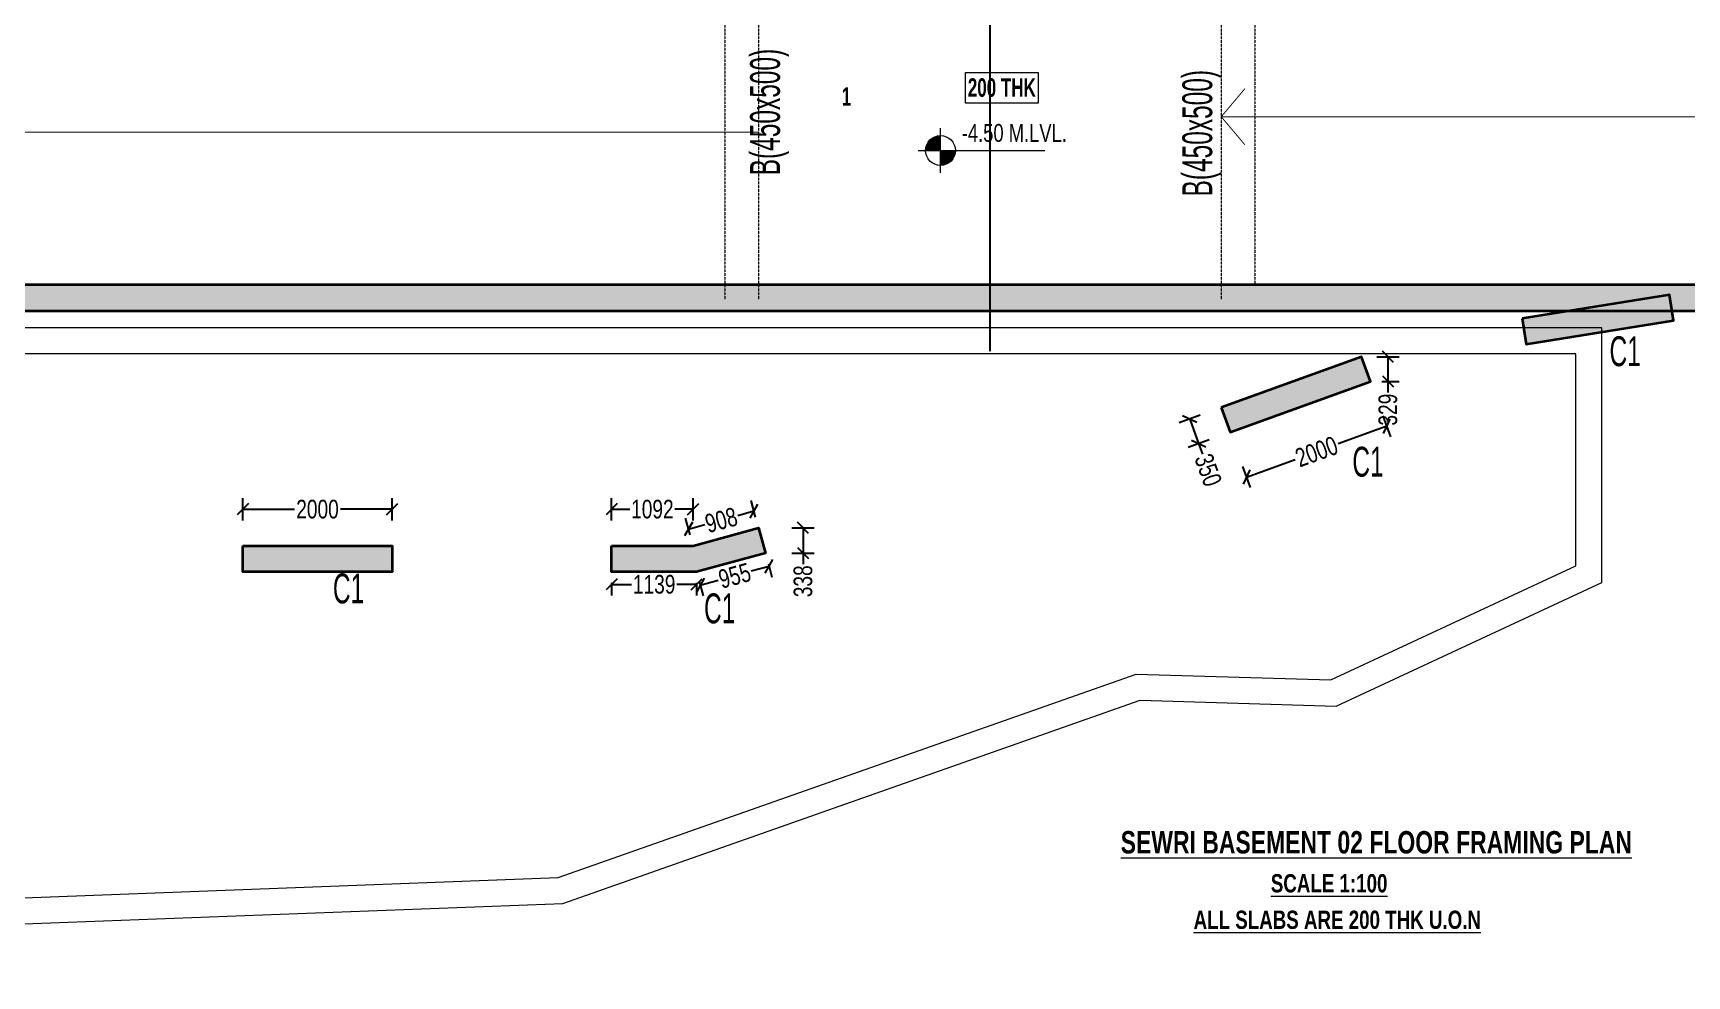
# Model space of a CAD drawing. Header units: millimetres. Extents: x 1111 to 274742, y 1014 to 155947.
# Drawn here: x 23426 to 45586, y 1014 to 13650 of the extents above; entities that cross this region are included whole.
import ezdxf

# ---------------------------------------------------------------- set-up
doc = ezdxf.new("R2010")
doc.units = ezdxf.units.MM
doc.linetypes.add('HIDDEN', pattern=[0.375, 0.25, -0.125])
doc.linetypes.add('HIDDEN2', pattern=[0.1875, 0.125, -0.0625])
for name, color, linetype, lineweight in [('A-FLOR-IDEN', 11, 'Continuous', 9), ('A-HIDD-BELW', 8, 'HIDDEN2', 20), ('G-____-____-DIMS', 7, 'Continuous', 9), ('G-____-____-TEXT', 6, 'Continuous', 9), ('G-ANNO-TEXT', 231, 'Continuous', 9), ('S-BEAM', 7, 'Continuous', 18), ('S-BEAM-IDEN', 2, 'Continuous', 9), ('S-COL HATCH', 9, 'Continuous', 0), ('S-COLS', 5, 'Continuous', 35)]:
    doc.layers.add(name, color=color, linetype=linetype, lineweight=lineweight)
doc.layers.add('changes', color=7, linetype='Continuous')
doc.styles.add('SOBHA', font='swisscl.ttf')
doc.styles.add('Swis721 LtCn BT', font='swisscl.ttf', dxfattribs={"width": 0.9, "height": 233.355162})
doc.styles.add('Swis721 LtCn BT_1', font='swisscl.ttf', dxfattribs={"height": 240})
doc.styles.add('Swis721 LtCn BT_2', font='swisscl.ttf', dxfattribs={"height": 244.992296})
doc.styles.add('Swis721 LtCn BT_B', font='', dxfattribs={"width": 0.9, "height": 246.918336})
doc.styles.get('Swis721 LtCn BT_B').set_extended_font_data('Swis721 LtCn BT', bold=True)
doc.dimstyles.new('S-100', dxfattribs={"dimscale": 100, "dimtxt": 2.5, "dimasz": 1.5, "dimexe": 1.5, "dimexo": 1.5, "dimgap": 0.1, "dimtad": 0, "dimdec": 0, "dimrnd": 0.0005, "dimzin": 0, "dimdsep": 46, "dimtxsty": 'SOBHA', "dimblk": 'OBLIQUE', "dimcen": 0.09, "dimclrd": 8, "dimclre": 8, "dimclrt": 6, "dimadec": 0, "dimazin": 0, "dimtfac": 1, "dimtdec": 0, "dimtofl": 0, "dimtmove": 0, "dimatfit": 3, "dimfxl": 1.5, "dimfxlon": 1, "dimtolj": 1, "dimtzin": 0, "dimlwd": -1, "dimlwe": -1, "dimarcsym": 0})

# ---------------------------------------------------------------- blocks, each defined once
blk = doc.blocks.new('A$C31bf04c8')
at = {"layer": 'S-COL HATCH', "transparency": 33554687}
h = blk.add_hatch(color=256, dxfattribs=at)
h.dxf.hatch_style = 1
edge = h.paths.add_edge_path()
edge.add_line((-12645, -10575), (46760, -10575))
edge.add_line((46760, -10575), (50155, -10425))
edge.add_line((50155, -10425), (50155, 18362))
edge.add_arc((65983, 101151), 84288, 235.33184, 259.17631, ccw=False)
edge.add_arc((-8447, 268), 41200, 49.9962, 101.0852)
edge.add_line((-16368, 40699), (-15227, 21150))
edge.add_line((-15227, 21150), (-12645, 21150))
edge.add_line((-12645, 21150), (-12645, -10575))
edge = h.paths.add_edge_path(flags=16)
edge.add_line((-12295, -10225), (46752, -10225))
edge.add_line((46752, -10225), (49805, -10090))
edge.add_line((49805, -10090), (49805, 18073))
edge.add_arc((65983, 101151), 84638, 235.32076, 258.98032, ccw=False)
edge.add_arc((-8447, 268), 40850, 49.9733, 100.6568)
edge.add_line((-16001, 40413), (-14897, 21500))
edge.add_line((-14897, 21500), (-12295, 21500))
edge.add_line((-12295, 21500), (-12295, -10225))
h = blk.add_hatch(color=256, dxfattribs=at)
h.dxf.hatch_style = 1
h.paths.add_polyline_path([(25886, -10678), (25942, -11024), (27916, -10706), (27860, -10360)])
h = blk.add_hatch(color=256, dxfattribs=at)
h.dxf.hatch_style = 1
h.paths.add_polyline_path([(23855, -11522), (23735, -11193), (21855, -11874), (21974, -12203)])
h = blk.add_hatch(color=256, dxfattribs=at)
h.dxf.hatch_style = 1
h.paths.add_polyline_path([(15747, -13822), (15654, -13485), (14779, -13724), (13686, -13724), (13686, -14074), (14825, -14074)])
h = blk.add_hatch(color=256, dxfattribs=at)
h.dxf.hatch_style = 1
h.paths.add_polyline_path([(10745, -14074), (10745, -13724), (8745, -13724), (8745, -14074)])
at = {"layer": 'S-COLS', "elevation": 0}
blk.add_lwpolyline([(-12645, -10575), (46760, -10575), (50155, -10425), (50155, 18362, -0.104418), (18038, 31827, 0.226686), (-16368, 40699), (-15227, 21150), (-12645, 21150)], format="xyb", close=True, dxfattribs=at)
at = {"layer": 'S-COLS'}
blk.add_lwpolyline([(-12295, -10225), (46752, -10225), (49805, -10090), (49805, 18073, -0.103603), (17826, 31549, 0.224825), (-16001, 40413), (-14897, 21500), (-12295, 21500)], format="xyb", close=True, dxfattribs=at)
at = {"layer": 'S-COLS', "elevation": 0}
for points in [[(25886, -10678), (25942, -11024), (27916, -10706), (27860, -10360), (25886, -10678)], [(21855, -11874), (21974, -12203), (23855, -11522), (23735, -11193), (21855, -11874)], [(13686, -13724), (14779, -13724), (15654, -13485), (15747, -13822), (14825, -14074), (13686, -14074), (13686, -13724)]]:
    blk.add_lwpolyline(points, dxfattribs=at)
blk.add_lwpolyline([(8745, -13724), (10745, -13724), (10745, -14074), (8745, -14074)], close=True, dxfattribs=at)
blk = doc.blocks.new('Spot Elevations - M_Spot Elevation - Target Filled-23738-FIRST FLOOR  FRAMING PLAN _NTA_')
at = {"layer": 'G-____-____-DIMS'}
h = blk.add_hatch(color=256, dxfattribs=at)
edge = h.paths.add_edge_path(flags=0)
edge.add_line((0, 0), (-2, 0))
edge.add_arc((0, 0), 2, 90, 180, ccw=False)
edge.add_line((0, 2), (0, 0))
h = blk.add_hatch(color=256, dxfattribs=at)
edge = h.paths.add_edge_path(flags=0)
edge.add_line((0, 0), (2, 0))
edge.add_arc((0, 0), 2, 270, 360, ccw=False)
edge.add_line((0, -2), (0, 0))
for p, q in [((0, -3), (0, 3)), ((-3, 0), (14, 0))]:
    blk.add_line(p, q, dxfattribs=at)
blk.add_circle((0, 0), 2, dxfattribs=at)
blk = doc.blocks.new('_OBLIQUE')
at = {"color": 0, "linetype": 'ByBlock'}
blk.add_line((-0.5, -0.5), (0.5, 0.5), dxfattribs=at)
blk = doc.blocks.new('*D52')
at = {"layer": 'changes', "color": 8, "transparency": 16777216}
for p, q in [((26237, 7118), (26237, 7418)), ((28237, 7118), (28237, 7418)), ((26237, 7268), (26930, 7268)), ((28237, 7268), (27544, 7268))]:
    blk.add_line(p, q, dxfattribs=at)
at = {"layer": 'changes', "color": 8, "transparency": 16777216, "xscale": 150, "yscale": 150, "zscale": 150, "rotation": 180}
blk.add_blockref('_OBLIQUE', (26237, 7268), dxfattribs=at)
at = {"layer": 'changes', "color": 8, "transparency": 16777216, "xscale": 150, "yscale": 150, "zscale": 150}
blk.add_blockref('_OBLIQUE', (28237, 7268), dxfattribs=at)
at = {"layer": 'changes', "color": 6, "transparency": 16777216, "insert": (27237, 7268), "char_height": 250, "attachment_point": 5, "style": 'SOBHA'}
blk.add_mtext('\\A1;2000', dxfattribs=at)
blk = doc.blocks.new('*D53')
at = {"layer": 'changes', "color": 8, "transparency": 16777216}
for p, q in [((41513, 8522), (41615, 8240)), ((41564, 8381), (40912, 8145)), ((39632, 7841), (39734, 7559)), ((39683, 7700), (40335, 7936))]:
    blk.add_line(p, q, dxfattribs=at)
at = {"layer": 'changes', "color": 8, "transparency": 16777216, "xscale": 150, "yscale": 150, "zscale": 150}
for p, rotation in [((41564, 8381), 19.90656168055465), ((39683, 7700), 199.9065616805546)]:
    blk.add_blockref('_OBLIQUE', p, dxfattribs=dict(at, rotation=rotation))
at = {"layer": 'changes', "color": 6, "transparency": 16777216, "insert": (40624, 8040), "char_height": 250, "attachment_point": 5, "rotation": 19.9066, "style": 'SOBHA'}
blk.add_mtext('\\A1;2000', dxfattribs=at)
blk = doc.blocks.new('*D16')
at = {"layer": 'changes', "color": 8, "transparency": 16777216}
for p, q in [((41430, 9311), (41730, 9311)), ((41580, 9311), (41580, 8982)), ((41496, 8982), (41730, 8982)), ((41580, 8982), (41580, 8832))]:
    blk.add_line(p, q, dxfattribs=at)
at = {"layer": 'changes', "color": 8, "transparency": 16777216, "xscale": 150, "yscale": 150, "zscale": 150}
for p, rotation in [((41580, 9311), 90), ((41580, 8982), 270)]:
    blk.add_blockref('_OBLIQUE', p, dxfattribs=dict(at, rotation=rotation))
at = {"layer": 'changes', "color": 6, "transparency": 16777216, "insert": (41580, 8603), "char_height": 250, "attachment_point": 5, "rotation": 90, "style": 'SOBHA'}
blk.add_mtext('\\A1;329', dxfattribs=at)
blk = doc.blocks.new('*D17')
at = {"layer": 'changes', "color": 8, "transparency": 16777216}
for p, q in [((39065, 8528), (38783, 8426)), ((38924, 8477), (39043, 8148)), ((39184, 8199), (38902, 8096)), ((39043, 8148), (39094, 8006))]:
    blk.add_line(p, q, dxfattribs=at)
at = {"layer": 'changes', "color": 8, "transparency": 16777216, "xscale": 150, "yscale": 150, "zscale": 150}
for p, rotation in [((38924, 8477), 109.9065616801033), ((39043, 8148), 289.9065616801033)]:
    blk.add_blockref('_OBLIQUE', p, dxfattribs=dict(at, rotation=rotation))
at = {"layer": 'changes', "color": 6, "transparency": 16777216, "insert": (39172, 7792), "char_height": 250, "attachment_point": 5, "rotation": 289.9066, "style": 'SOBHA'}
blk.add_mtext('\\A1;350', dxfattribs=at)
blk = doc.blocks.new('*D18')
at = {"layer": 'changes', "color": 8, "transparency": 16777216}
for p, q in [((33593, 7019), (33893, 7019)), ((33743, 7019), (33743, 6681)), ((33593, 6681), (33893, 6681)), ((33743, 6681), (33743, 6531))]:
    blk.add_line(p, q, dxfattribs=at)
at = {"layer": 'changes', "color": 8, "transparency": 16777216, "xscale": 150, "yscale": 150, "zscale": 150}
for p, rotation in [((33743, 7019), 90), ((33743, 6681), 270)]:
    blk.add_blockref('_OBLIQUE', p, dxfattribs=dict(at, rotation=rotation))
at = {"layer": 'changes', "color": 6, "transparency": 16777216, "insert": (33743, 6303), "char_height": 250, "attachment_point": 5, "rotation": 90, "style": 'SOBHA'}
blk.add_mtext('\\A1;338', dxfattribs=at)
blk = doc.blocks.new('*D19')
at = {"layer": 'changes', "color": 8, "transparency": 16777216}
for p, q in [((31178, 6284), (31178, 6111)), ((31178, 6261), (31444, 6261)), ((32317, 6261), (32051, 6261)), ((32317, 6280), (32317, 6111))]:
    blk.add_line(p, q, dxfattribs=at)
at = {"layer": 'changes', "color": 8, "transparency": 16777216, "xscale": 150, "yscale": 150, "zscale": 150, "rotation": 180}
blk.add_blockref('_OBLIQUE', (31178, 6261), dxfattribs=at)
at = {"layer": 'changes', "color": 8, "transparency": 16777216, "xscale": 150, "yscale": 150, "zscale": 150}
blk.add_blockref('_OBLIQUE', (32317, 6261), dxfattribs=at)
at = {"layer": 'changes', "color": 6, "transparency": 16777216, "insert": (31748, 6261), "char_height": 250, "attachment_point": 5, "style": 'SOBHA'}
blk.add_mtext('\\A1;1139', dxfattribs=at)
blk = doc.blocks.new('*D20')
at = {"layer": 'changes', "color": 8, "transparency": 16777216}
for p, q in [((33287, 6503), (33047, 6437)), ((33278, 6537), (33327, 6358)), ((32357, 6285), (32406, 6106)), ((32366, 6251), (32606, 6317))]:
    blk.add_line(p, q, dxfattribs=at)
at = {"layer": 'changes', "color": 8, "transparency": 16777216, "xscale": 150, "yscale": 150, "zscale": 150}
for p, rotation in [((33287, 6503), 15.2836795496766), ((32366, 6251), 195.2836795496766)]:
    blk.add_blockref('_OBLIQUE', p, dxfattribs=dict(at, rotation=rotation))
at = {"layer": 'changes', "color": 6, "transparency": 16777216, "insert": (32827, 6377), "char_height": 250, "attachment_point": 5, "rotation": 15.2837, "style": 'SOBHA'}
blk.add_mtext('\\A1;955', dxfattribs=at)
blk = doc.blocks.new('*D21')
at = {"layer": 'changes', "color": 8, "transparency": 16777216}
for p, q in [((33107, 7164), (33046, 7386)), ((32231, 6924), (32170, 7147)), ((33085, 7242), (32868, 7182)), ((32209, 7002), (32427, 7062))]:
    blk.add_line(p, q, dxfattribs=at)
at = {"layer": 'changes', "color": 8, "transparency": 16777216, "xscale": 150, "yscale": 150, "zscale": 150}
for p, rotation in [((33085, 7242), 15.28529542553537), ((32209, 7002), 195.2852954255353)]:
    blk.add_blockref('_OBLIQUE', p, dxfattribs=dict(at, rotation=rotation))
at = {"layer": 'changes', "color": 6, "transparency": 16777216, "insert": (32647, 7122), "char_height": 250, "attachment_point": 5, "rotation": 15.2853, "style": 'SOBHA'}
blk.add_mtext('\\A1;908', dxfattribs=at)
blk = doc.blocks.new('*D22')
at = {"layer": 'changes', "color": 8, "transparency": 16777216}
for p, q in [((31178, 7118), (31178, 7418)), ((32270, 7118), (32270, 7418)), ((31178, 7268), (31421, 7268)), ((32270, 7268), (32027, 7268))]:
    blk.add_line(p, q, dxfattribs=at)
at = {"layer": 'changes', "color": 8, "transparency": 16777216, "xscale": 150, "yscale": 150, "zscale": 150, "rotation": 180}
blk.add_blockref('_OBLIQUE', (31178, 7268), dxfattribs=at)
at = {"layer": 'changes', "color": 8, "transparency": 16777216, "xscale": 150, "yscale": 150, "zscale": 150}
blk.add_blockref('_OBLIQUE', (32270, 7268), dxfattribs=at)
at = {"layer": 'changes', "color": 6, "transparency": 16777216, "insert": (31724, 7268), "char_height": 250, "attachment_point": 5, "style": 'SOBHA'}
blk.add_mtext('\\A1;1092', dxfattribs=at)

msp = doc.modelspace()

# ---------------------------------------------------------------- linework, layer by layer
at = {"layer": 'A-FLOR-IDEN', "color": 8, "flags": 128}
msp.add_lwpolyline([(36895.3, 13121.5), (36895.3, 12709.7), (35917.8, 12709.7), (35917.8, 13121.5)], close=True, dxfattribs=at)
at = {"layer": 'A-HIDD-BELW', "color": 4, "linetype": 'ByBlock', "ltscale": 500}
for p, q in [((44445.9, 9698.8, 0), (4306.6, 9698.8, 0)), ((44445.9, 6285.1, 0), (44445.9, 9698.8, 0)), ((44095.9, 9348.8, 0), (4678.9, 9348.8, 0)), ((44095.9, 6508.3, 0), (44095.9, 9348.8, 0)), ((40813.1, 4981.9, 0), (44095.9, 6508.3, 0)), ((40885.5, 4629.6, 0), (44445.9, 6285.1, 0)), ((30460.3, 2330.8, 0), (38204.9, 5060, 0)), ((38204.9, 5060, 0), (40813.1, 4981.9, 0)), ((30526.6, 1983, 0), (38259.7, 4708.2, 0)), ((38259.7, 4708.2, 0), (40885.5, 4629.6, 0)), ((4830.6, 1363.4, 0), (30460.3, 2330.8, 0)), ((4843.8, 1013.7, 0), (30526.6, 1983, 0))]:
    msp.add_line(p, q, dxfattribs=at)
at = {"layer": 'changes', "color": 240, "true_color": 0xed1f24, "elevation": 0}
msp.add_lwpolyline([(33146.1, 36702.5), (36246.1, 36702.5), (36246.1, 38443.1), (36246.1, 9387.3)], dxfattribs=at)
at = {"layer": 'S-BEAM', "linetype": 'HIDDEN'}
for p, q in [((32696.1, 14778.5), (32696.1, 10078.5)), ((33146.1, 14778.5), (33146.1, 10078.5)), ((39346.1, 14778.5), (39346.1, 10078.5)), ((39796.1, 14778.5), (39796.1, 10278.5)), ((39796.1, 8420.2), (39796.1, 8415.6))]:
    msp.add_line(p, q, dxfattribs=at)
at = {"layer": 'S-BEAM', "const_width": 12.5, "elevation": 0}
for points in [[(39662.5, 12153.5), (39346.1, 12528.5), (39662.5, 12903.5)], [(39346.1, 12528.5), (62736.1, 12528.5)], [(33146.1, 12320.3), (9714, 12320.3)]]:
    msp.add_lwpolyline(points, dxfattribs=at)

# ---------------------------------------------------------------- block references
at = {"layer": 'A-HIDD-BELW', "color": 3}
msp.add_blockref('A$C31bf04c8', (17491.8, 20503.7), dxfattribs=at)
at = {"layer": 'G-____-____-DIMS', "xscale": 99.99999999999991, "yscale": 99.99999999999991, "zscale": 99.99999999999991}
msp.add_blockref('Spot Elevations - M_Spot Elevation - Target Filled-23738-FIRST FLOOR  FRAMING PLAN _NTA_', (35584.5, 12076.2), dxfattribs=at)

# ---------------------------------------------------------------- texts
at = {"layer": 'A-FLOR-IDEN', "color": 1, "insert": (36406.6, 13043.4), "char_height": 246.92, "width": 1155, "attachment_point": 2, "line_spacing_factor": 0.964267, "style": 'Swis721 LtCn BT_B'}
msp.add_mtext('200 THK', dxfattribs=at)
at = {"layer": 'G-____-____-DIMS', "insert": (35869.8, 12431.8), "char_height": 240, "width": 1683.881, "attachment_point": 1, "line_spacing_factor": 0.970126, "style": 'Swis721 LtCn BT_1'}
msp.add_mtext('-4.50 M.LVL.', dxfattribs=at)
at = {"layer": 'G-____-____-TEXT', "color": 5, "insert": (34326, 12923.1), "char_height": 246.9, "width": 330, "attachment_point": 2, "line_spacing_factor": 0.964267, "style": 'Swis721 LtCn BT_B'}
msp.add_mtext('1', dxfattribs=at)
at = {"layer": 'G-ANNO-TEXT', "color": 6, "insert": (37999.4, 2954.9), "char_height": 300, "width": 6923.66, "attachment_point": 1, "line_spacing_factor": 0.971848, "style": 'Swis721 LtCn BT_2'}
msp.add_mtext('{\\fSwis721 LtCn BT|b1|i0|c0|p34;\\LSEWRI BASEMENT 02 FLOOR FRAMING PLAN }', dxfattribs=at)
at = {"layer": 'G-ANNO-TEXT', "color": 1, "char_height": 244.992, "attachment_point": 1, "line_spacing_factor": 0.971848, "style": 'Swis721 LtCn BT_2'}
for s, insert, width in [('{\\fSwis721 LtCn BT|b1|i0|c0|p34;\\LSCALE 1:100}', (40010.6, 2377.8), 1551.037), ('{\\fSwis721 LtCn BT|b1|i0|c0|p34;\\LALL SLABS ARE 200 THK U.O.N}', (38976.3, 1888.9), 3728.693)]:
    msp.add_mtext(s, dxfattribs=dict(at, insert=insert, width=width))
at = {"layer": 'S-BEAM-IDEN', "style": 'Swis721 LtCn BT', "width": 0.8}
for s, rotation, p in [('B(450x500)', 90, (33433.7, 11743.3)), ('B(450x500)', 90, (39225.2, 11459.6)), ('C1', 360, (44548.7, 9186.1)), ('C1', 360, (41103.4, 7704.8)), ('C1', 360, (27443.7, 6006.5)), ('C1', 360, (32416.5, 5739.4))]:
    msp.add_text(s, height=400, rotation=rotation, dxfattribs=at).set_placement(p)

# ---------------------------------------------------------------- dimensions: what is measured, and where the dimension line sits
at = {"layer": 'changes'}
for base, p1, p2, picture, middle in [((41579.7, 8981.5), (41227.1, 9310.6, 0), (41346.3, 8981.5, 0), '*D16', (41579.7, 8603)), ((33743.2, 6681.4), (33146.1, 7019, 0), (33238.4, 6681.4, 0), '*D18', (33743.2, 6303))]:
    dim = msp.add_linear_dim(base=base, p1=p1, p2=p2, angle=90, dimstyle='S-100', dxfattribs=at)
    dim.commit()
    dim.dimension.update_dxf_attribs({"geometry": picture, "text_midpoint": middle})
for p1, p2, distance, picture, middle in [((39465.7, 8300.5, 0), (41346.3, 8981.5, 0), -638.9, '*D53', (40623.5, 8040.3)), ((39346.6, 8629.6, 0), (39465.7, 8300.5, 0), -449.3, '*D17', (39172.1, 7791.6)), ((28237, 6779.7), (26237, 6779.7), -487.9, '*D52', (27237, 7267.5)), ((33146.1, 7019, 0), (32270.3, 6779.7, 0), -230.7, '*D21', (32647.4, 7121.9)), ((32317.3, 6429.7, 0), (33238.4, 6681.4, 0), -185.3, '*D20', (32826.7, 6376.8))]:
    dim = msp.add_aligned_dim(p1=p1, p2=p2, distance=distance, dimstyle='S-100', dxfattribs=at)
    dim.commit()
    dim.dimension.update_dxf_attribs({"geometry": picture, "text_midpoint": middle})
for base, p1, p2, picture, middle in [((31178, 7267.6), (32270.3, 6779.7, 0), (31178, 6779.7, 0), '*D22', (31724.1, 7267.6)), ((32317.3, 6261.1), (31178, 6434.1, 0), (32317.3, 6429.7, 0), '*D19', (31747.6, 6261.1))]:
    dim = msp.add_linear_dim(base=base, p1=p1, p2=p2, dimstyle='S-100', dxfattribs=at)
    dim.commit()
    dim.dimension.update_dxf_attribs({"geometry": picture, "text_midpoint": middle})

doc.saveas('drawing.dxf')
